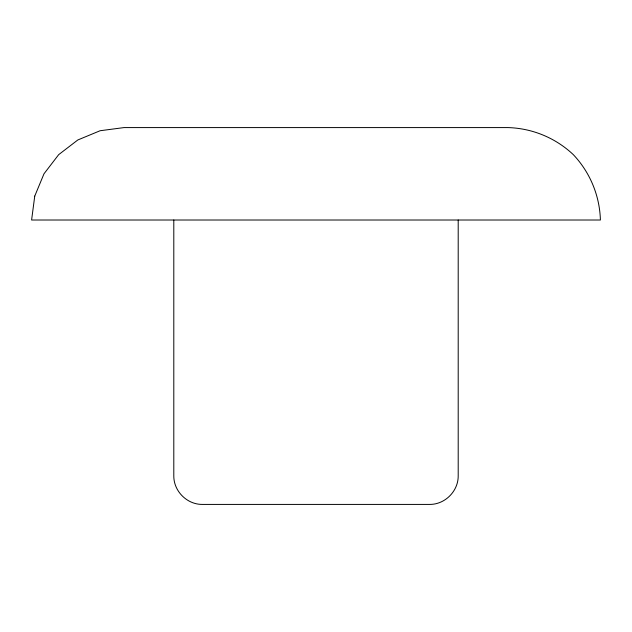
<?xml version="1.0" encoding="UTF-8"?>
<svg xmlns="http://www.w3.org/2000/svg" width="632" height="632" viewBox="0 0 632 632"><rect width="100%" height="100%" fill="white"/><g stroke="black" fill="none" stroke-linecap="round" stroke-linejoin="round"><path stroke-width="0.95" d="M458.2 220.015L458.2 475.975C458.295 491.198 444.983 504.51 429.76 504.415L202.24 504.415C187.017 504.51 173.705 491.198 173.8 475.975L173.8 220.015M34.752 196.094L31.6 220.015L600.4 220.015C599.697 195.628 590.075 172.402 573.327 154.658C555.583 137.91 532.357 128.288 507.97 127.585L124.03 127.585L100.109 130.737L77.815 139.972L58.673 154.658L43.987 173.8L34.752 196.094"/></g></svg>
